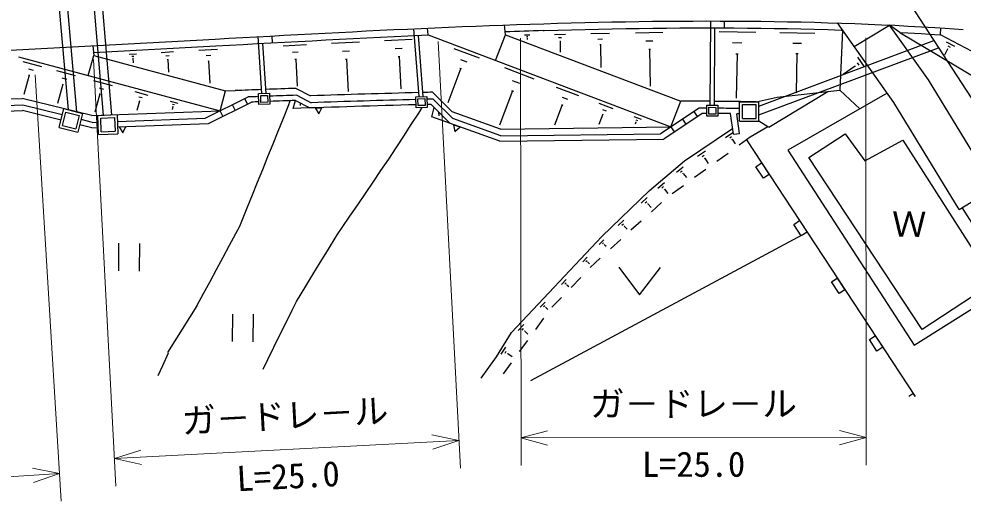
# Model space of a CAD drawing. Units: millimetres, scale not verified. Extents: x 40000 to 680000, y 20000 to 380000.
# Drawn here: x 144988 to 213462, y 263409 to 298832 of the extents above; entities that cross this region are included whole.
import ezdxf
from ezdxf.enums import TextEntityAlignment as Align

# ---------------------------------------------------------------- set-up
doc = ezdxf.new("R2010")
doc.units = ezdxf.units.MM
doc.header["$LTSCALE"] = 1000
doc.layers.add('M-BGD', color=7, linetype='Continuous', lineweight=25)
doc.layers.add('M-STR-HTXT', color=7, linetype='Continuous', lineweight=13)
doc.styles.add('@ＭＳ ゴシック', font='')
doc.styles.add('ＭＳ ゴシック', font='')
doc.styles.get('@ＭＳ ゴシック').set_extended_font_data('@MS Gothic')
doc.styles.get('ＭＳ ゴシック').set_extended_font_data('MS Gothic')

msp = doc.modelspace()

# ---------------------------------------------------------------- linework, layer by layer
at = {"layer": 'M-BGD'}
for p, q in [((146768, 312651), (148555, 292243)), ((147364, 312722), (149170, 292088)), ((149316, 312780), (151112, 291846)), ((149912, 312851), (151712, 291868)), ((208279, 301997), (216989, 288537)), ((195127, 292568), (195158, 298679)), ((196155, 298178), (196158, 298677)), ((174013, 293194), (173623, 298117)), ((174662, 297664), (174623, 298163)), ((180265, 297681), (180215, 298389)), ((195427, 292565), (195455, 298179)), ((195760, 297924), (198424, 297879)), ((208432, 292765), (204351, 298534)), ((204714, 298022), (204514, 293671)), ((205565, 296818), (208134, 298382)), ((210941, 294413), (208134, 298382)), ((208885, 297844), (208134, 298382)), ((208255, 298295), (208225, 298253)), ((211814, 297675), (211846, 298174)), ((212169, 298153), (213462, 298063)), ((124375, 295462), (159220, 297371)), ((162613, 293417), (162351, 297542)), ((163381, 297098), (163350, 297597)), ((171495, 297258), (173506, 297361)), ((174313, 293204), (173963, 297633)), ((174662, 297664), (192275, 290993)), ((179556, 295810), (180265, 297681)), ((180265, 297681), (192983, 292863)), ((181648, 297667), (182030, 297675)), ((181793, 297556), (181889, 297557)), ((181831, 297442), (181855, 297442)), ((181843, 297442), (181846, 297330)), ((183818, 297709), (184635, 297725)), ((184129, 297470), (184334, 297474)), ((184211, 297226), (184262, 297227)), ((184236, 297227), (184252, 296419)), ((186467, 297761), (187816, 297787)), ((186981, 297366), (187318, 297373)), ((189701, 297824), (191698, 297862)), ((190461, 297239), (190961, 297249)), ((198652, 292506), (211347, 297257)), ((200171, 297850), (202699, 297807)), ((208885, 297844), (211674, 296185)), ((223850, 291333), (211814, 297675)), ((150351, 296885), (150414, 296178)), ((150395, 296387), (159264, 296873)), ((158027, 296555), (159383, 296629)), ((162913, 293426), (162682, 297060)), ((164164, 296885), (165854, 296971)), ((167669, 297064), (169680, 297166)), ((168454, 296499), (168956, 296524)), ((172280, 296693), (172782, 296719)), ((176533, 296688), (178361, 295996)), ((187115, 296964), (187199, 296966)), ((187157, 296965), (187189, 295306)), ((190660, 296643), (190785, 296646)), ((190723, 296645), (190775, 293948)), ((196746, 297108), (197412, 297097)), ((198652, 291865), (211680, 296741)), ((201106, 297075), (201739, 297065)), ((212337, 296643), (212106, 296205)), ((212223, 297176), (212840, 296851)), ((212317, 296654), (212356, 296633)), ((212357, 296869), (212511, 296788)), ((144970, 296090), (159583, 292156)), ((150024, 294730), (150414, 296178)), ((150414, 296178), (159973, 293605)), ((152981, 296278), (153507, 296307)), ((153187, 296131), (153318, 296139)), ((153245, 295976), (153278, 295978)), ((153261, 295977), (153279, 295653)), ((155298, 296405), (156205, 296455)), ((155653, 296152), (155880, 296164)), ((155753, 295884), (155810, 295887)), ((155781, 295886), (155832, 294965)), ((158558, 296176), (158897, 296194)), ((164823, 296410), (165246, 296432)), ((165008, 295911), (165113, 295917)), ((165061, 295914), (165160, 293960)), ((168673, 295905), (168799, 295911)), ((168736, 295908), (168855, 293570)), ((172499, 296100), (172625, 296106)), ((172562, 296103), (172681, 293765)), ((177011, 295880), (177468, 295707)), ((196982, 296305), (197149, 296302)), ((197065, 296303), (197011, 293079)), ((201331, 296313), (201489, 296310)), ((201410, 296312), (201362, 293473)), ((205797, 296058), (206298, 295349)), ((211674, 296185), (219114, 291696)), ((145274, 295749), (146636, 295383)), ((145675, 295203), (146016, 295111)), ((158707, 295776), (158792, 295781)), ((158750, 295778), (158839, 294156)), ((177031, 295245), (176084, 292744)), ((176974, 295267), (177088, 295224)), ((180202, 295299), (182327, 294494)), ((205622, 295403), (204763, 294795)), ((205606, 295425), (205638, 295381)), ((205772, 295642), (205897, 295465)), ((145735, 294749), (145356, 293338)), ((145693, 294760), (145778, 294737)), ((147705, 295095), (149067, 294728)), ((148106, 294549), (148447, 294457)), ((148166, 294094), (147787, 292684)), ((148124, 294106), (148209, 294083)), ((150410, 294367), (151741, 294008)), ((150802, 293833), (151134, 293743)), ((165090, 293788), (166142, 293250)), ((180757, 294359), (181289, 294158)), ((183955, 293877), (185571, 293265)), ((215726, 286554), (210941, 294413)), ((150860, 293389), (150504, 292063)), ((150819, 293400), (150902, 293378)), ((153403, 293561), (154347, 293307)), ((153681, 293182), (153917, 293119)), ((158501, 291617), (161607, 293165)), ((159583, 292156), (159973, 293605)), ((159973, 293605), (160676, 293629)), ((162372, 293409), (163171, 293434)), ((162397, 292609), (162372, 293409)), ((162526, 293264), (163026, 293280)), ((162542, 292764), (162526, 293264)), ((163026, 293280), (163042, 292780)), ((163171, 293434), (163197, 292635)), ((165134, 293290), (166186, 292752)), ((173775, 293187), (174574, 293212)), ((173800, 292387), (173775, 293187)), ((174574, 293212), (174600, 292413)), ((174991, 293509), (176410, 292099)), ((180781, 293621), (179838, 291131)), ((180715, 293646), (180848, 293596)), ((184377, 293162), (184781, 293009)), ((198452, 292811), (199977, 293158)), ((199365, 290966), (203646, 293573)), ((199977, 293158), (204514, 293671)), ((207954, 293441), (200752, 289309)), ((205971, 292303), (204514, 293671)), ((140965, 292901), (145237, 293065)), ((145281, 292567), (141259, 292413)), ((150281, 291816), (145237, 293065)), ((148136, 291860), (145281, 292567)), ((153723, 292867), (153536, 292174)), ((153693, 292875), (153752, 292859)), ((155964, 292871), (156513, 292724)), ((156150, 292468), (156096, 292268)), ((156126, 292651), (156263, 292614)), ((156133, 292473), (156167, 292464)), ((158744, 291246), (161850, 292794)), ((160675, 292208), (160478, 292602)), ((161570, 292654), (161373, 293048)), ((163197, 292635), (162397, 292609)), ((163042, 292780), (162542, 292764)), ((164178, 291618), (164552, 292545)), ((164552, 292545), (164656, 292894)), ((164878, 292328), (165048, 292908)), ((165048, 292908), (166099, 292370)), ((165375, 292741), (165392, 292544)), ((166466, 292368), (166966, 292385)), ((166730, 291943), (166966, 292385)), ((174600, 292413), (173800, 292387)), ((173929, 293042), (174429, 293058)), ((173945, 292542), (173929, 293042)), ((174445, 292558), (173945, 292542)), ((173982, 292003), (174238, 292401)), ((174429, 293058), (174445, 292558)), ((174878, 292627), (176239, 291274)), ((174946, 291737), (175094, 292412)), ((175031, 293010), (176447, 291603)), ((184395, 292601), (183836, 291123)), ((184345, 292620), (184446, 292582)), ((187049, 292705), (188058, 292323)), ((192275, 290993), (192983, 292863)), ((194877, 291770), (194884, 292570)), ((194884, 292570), (195684, 292563)), ((195028, 291919), (195033, 292419)), ((195033, 292419), (195533, 292414)), ((195533, 292414), (195528, 291914)), ((195684, 292563), (195677, 291763)), ((197252, 292811), (198652, 292811)), ((197252, 291411), (197252, 292811)), ((197452, 291611), (197452, 292611)), ((197452, 292611), (198452, 292611)), ((198452, 291611), (198452, 292611)), ((198652, 291411), (198652, 292811)), ((213164, 284994), (208432, 292765)), ((141277, 292034), (145240, 292185)), ((148043, 291491), (145240, 292185)), ((147910, 290961), (148251, 292319)), ((148153, 291106), (148396, 292076)), ((148251, 292319), (149609, 291978)), ((148396, 292076), (149366, 291833)), ((149366, 291833), (149123, 290863)), ((149609, 291978), (149268, 290620)), ((150281, 291816), (159583, 292156)), ((150722, 291832), (152121, 291883)), ((150773, 290433), (150722, 291832)), ((152121, 291883), (152172, 290483)), ((159780, 291762), (159583, 292156)), ((166466, 292368), (166730, 291943)), ((173440, 291163), (173982, 292003)), ((179871, 289971), (174946, 291737)), ((175455, 291810), (175435, 292073)), ((179902, 290842), (176410, 292099)), ((187324, 291909), (187041, 291162)), ((187293, 291920), (187356, 291897)), ((187313, 292259), (187565, 292163)), ((189595, 291740), (190104, 291548)), ((194317, 292358), (191525, 290492)), ((194539, 291976), (191754, 290115)), ((193938, 292104), (194182, 291738)), ((195677, 291763), (194877, 291770)), ((195528, 291914), (195028, 291919)), ((196800, 290458), (196605, 291957)), ((197236, 290515), (197049, 291952)), ((148153, 291106), (149123, 290863)), ((150284, 290937), (149402, 291155)), ((150325, 291318), (149495, 291523)), ((150325, 291318), (150740, 291333)), ((150929, 291639), (151929, 291675)), ((150966, 290640), (150929, 291639)), ((151929, 291675), (151965, 290676)), ((152139, 291384), (158501, 291617)), ((152153, 291005), (158744, 291246)), ((152253, 290995), (152753, 291015)), ((152521, 290572), (152753, 291015)), ((163802, 290691), (164178, 291618)), ((172898, 290323), (173440, 291163)), ((179937, 290351), (176447, 291603)), ((176516, 291154), (176611, 290663)), ((176516, 291154), (176989, 290991)), ((189734, 291339), (189679, 291194)), ((189718, 291345), (189750, 291333)), ((189728, 291515), (189855, 291467)), ((193106, 291548), (193350, 291182)), ((197252, 291411), (198652, 291411)), ((197452, 291611), (198452, 291611)), ((199306, 291003), (198652, 291411)), ((147910, 290961), (149268, 290620)), ((150284, 290937), (150754, 290954)), ((150773, 290433), (152172, 290483)), ((150966, 290640), (151965, 290676)), ((152253, 290995), (152521, 290572)), ((163427, 289765), (163802, 290691)), ((176611, 290663), (176989, 290991)), ((179902, 290842), (192275, 290993)), ((179937, 290351), (191525, 290492)), ((192275, 290993), (192519, 290627)), ((196224, 290234), (196761, 290598)), ((196800, 290458), (197236, 290515)), ((199306, 291003), (198031, 290253)), ((199365, 290966), (199306, 291003)), ((163051, 288837), (163427, 289765)), ((172356, 289482), (172898, 290323)), ((179871, 289971), (191754, 290115)), ((196535, 290209), (196669, 290300)), ((196695, 290082), (196728, 290105)), ((196711, 290094), (196935, 289765)), ((198031, 290253), (197221, 289665)), ((197752, 290050), (209974, 271435)), ((171815, 288642), (172356, 289482)), ((194212, 288867), (194781, 289254)), ((196413, 289077), (195604, 288489)), ((162677, 287910), (163051, 288837)), ((171243, 287820), (171805, 288648)), ((194542, 288841), (194684, 288938)), ((194711, 288707), (194746, 288731)), ((194729, 288719), (194982, 288345)), ((162301, 286983), (162677, 287910)), ((170681, 286994), (171243, 287820)), ((192668, 287704), (193155, 288109)), ((192972, 287710), (193094, 287811)), ((193139, 287602), (193170, 287627)), ((193154, 287614), (193403, 287316)), ((194795, 287900), (193986, 287313)), ((161927, 286056), (162301, 286983)), ((170118, 286167), (170681, 286994)), ((191315, 286555), (191802, 286960)), ((191619, 286561), (191741, 286662)), ((191787, 286453), (191817, 286478)), ((191802, 286466), (192050, 286167)), ((193178, 286724), (192369, 286137)), ((213164, 284994), (215726, 286554)), ((161552, 285130), (161927, 286056)), ((169556, 285341), (170118, 286167)), ((190120, 285457), (190554, 285877)), ((190409, 285484), (190517, 285589)), ((161010, 283790), (161552, 285130)), ((168993, 284514), (169556, 285341)), ((190575, 285393), (190602, 285420)), ((190589, 285406), (190836, 285150)), ((191598, 285502), (190856, 284831)), ((168430, 283687), (168993, 284514)), ((188450, 283846), (188857, 284239)), ((160272, 282421), (161008, 283786)), ((160747, 283301), (161010, 283790)), ((168067, 283154), (168430, 283687)), ((188720, 283871), (188822, 283969)), ((188876, 283786), (188902, 283810)), ((188889, 283798), (189099, 283581)), ((190114, 284161), (189372, 283491)), ((167359, 281998), (168067, 283154)), ((182124, 272607), (202147, 283355)), ((187080, 282468), (187406, 282813)), ((188630, 282820), (187888, 282150)), ((152228, 280550), (152248, 282550)), ((153728, 280535), (153748, 282535)), ((159798, 281540), (160272, 282421)), ((187306, 282500), (187387, 282586)), ((187440, 282434), (187460, 282456)), ((187450, 282445), (187567, 282335)), ((159324, 280660), (159798, 281540)), ((166837, 281146), (167359, 281998)), ((185882, 281195), (186207, 281541)), ((166314, 280293), (166837, 281146)), ((186108, 281227), (186189, 281313)), ((186242, 281162), (186262, 281183)), ((186252, 281173), (186369, 281063)), ((188505, 280815), (189985, 278801)), ((189985, 278801), (191505, 280785)), ((158850, 279780), (159324, 280660)), ((165791, 279441), (166314, 280293)), ((185732, 280066), (185036, 279348)), ((158375, 278899), (158850, 279780)), ((165111, 278333), (165791, 279441)), ((184346, 279564), (184684, 279923)), ((184580, 279597), (184664, 279687)), ((184719, 279529), (184741, 279551)), ((184730, 279540), (184866, 279413)), ((157900, 278019), (158375, 278899)), ((157376, 277168), (157907, 278015)), ((164801, 277705), (165111, 278333)), ((182796, 277919), (183147, 278291)), ((183040, 277953), (183127, 278046)), ((184340, 278629), (183645, 277910)), ((160480, 275419), (160500, 277419)), ((161980, 275404), (162000, 277404)), ((164359, 276809), (164801, 277705)), ((183184, 277883), (183206, 277906)), ((183195, 277894), (183350, 277749)), ((156844, 276322), (157376, 277168)), ((163917, 275911), (164359, 276809)), ((181191, 276213), (181610, 276659)), ((183041, 277115), (182453, 276306)), ((156312, 275474), (156844, 276322)), ((181482, 276254), (181586, 276366)), ((181655, 276170), (181681, 276198)), ((181668, 276184), (181899, 275966)), ((155780, 274627), (156312, 275474)), ((163474, 275015), (163917, 275911)), ((181865, 275498), (181276, 274689)), ((155423, 273687), (155829, 274602)), ((163032, 274118), (163474, 275015)), ((179967, 274497), (180306, 275006)), ((180247, 274587), (180332, 274714)), ((162691, 273425), (163032, 274118)), ((180432, 274533), (180453, 274564)), ((180442, 274549), (180749, 274344)), ((155097, 272949), (155423, 273687)), ((180688, 273880), (180101, 273071))]:
    msp.add_line(p, q, dxfattribs=at)
for points in [[(159220, 297371), (160219, 297426), (161217, 297481), (162215, 297535), (163213, 297589), (164210, 297643), (165206, 297696), (166202, 297749), (167198, 297801), (168193, 297852), (169187, 297903), (170181, 297953), (171175, 298002), (172168, 298050), (173161, 298096), (174153, 298142), (175144, 298186), (176136, 298229), (177126, 298270), (178116, 298310), (179106, 298348), (180095, 298385), (181084, 298420), (182072, 298453), (183059, 298484), (184046, 298513), (185033, 298540), (186019, 298565), (187004, 298588), (187989, 298608), (188973, 298626), (189957, 298642), (190940, 298655), (191922, 298665), (192904, 298673), (193885, 298678), (194866, 298679), (195845, 298678), (196824, 298674), (197803, 298667), (198781, 298657), (199758, 298644), (200734, 298627), (201709, 298607), (202684, 298583), (203658, 298556), (204631, 298525), (205603, 298490), (206575, 298452), (207545, 298410), (208515, 298364), (209483, 298313), (210451, 298259), (211418, 298201), (212169, 298153)], [(183004, 297982), (183092, 297985), (184078, 298014), (185063, 298041), (186048, 298066), (187032, 298089), (188016, 298109), (188999, 298127), (189981, 298142), (190963, 298155), (191944, 298166), (192924, 298173), (193904, 298178), (194883, 298180), (195861, 298179), (196839, 298175), (197816, 298168), (198792, 298157), (199767, 298144), (199885, 298142)], [(199885, 298141), (200724, 298127), (201698, 298107), (202671, 298083), (203643, 298056), (204614, 298025), (204714, 298022)], [(159264, 296873), (160263, 296928), (161261, 296983), (162259, 297037), (163256, 297091), (164253, 297145), (165249, 297198), (166245, 297251), (167240, 297303), (168235, 297354), (169229, 297405), (170223, 297455), (171216, 297503), (172209, 297551), (173201, 297598), (174192, 297643), (174662, 297664)], [(208885, 297844), (209457, 297814), (210422, 297760), (211387, 297702), (211814, 297675)], [(178511, 272759), (179615, 274324), (180716, 276073), (187255, 283042), (190726, 286390), (193266, 288527), (196744, 290889)], [(200752, 289309), (209921, 275167), (216945, 279576), (213404, 285140)], [(187146, 281479), (186774, 281143), (186427, 280785)], [(209515, 271455), (209827, 271660), (209974, 271435)]]:
    msp.add_lwpolyline(points, dxfattribs=at)
for points in [[(202285, 288784), (204906, 290496), (206345, 288534), (209083, 290031), (215678, 279701), (210504, 276291)], [(198981, 287267), (198431, 288103), (198850, 288378), (199398, 287542)], [(201725, 283088), (201176, 283924), (201594, 284198), (202143, 283362)], [(204470, 278908), (203920, 279744), (204338, 280019), (204887, 279183)], [(207213, 274728), (206665, 275565), (207082, 275839), (207632, 275003)]]:
    msp.add_lwpolyline(points, close=True, dxfattribs=at)
for centre, radius, start, end in [((201336, -290783), 589051, 91.7835, 92.05145), ((203380, -829414), 1123855, 91.95244, 92.06447), ((203380, -829414), 1123855, 92.07977, 92.17764), ((203302, -826790), 1120731, 92.09265, 92.13209), ((203302, -826790), 1120731, 91.95166, 92.05175), ((203290, -826383), 1120249, 91.49874, 91.90032), ((203290, -826383), 1120249, 91.44752, 91.48338), ((203238, -824598), 1118158, 92.09355, 92.12128), ((203238, -824598), 1118158, 91.95729, 92.05256), ((203148, -821558), 1114544, 91.50922, 91.96775), ((203208, -823602), 1116968, 91.50965, 91.89943), ((203208, -823602), 1116968, 91.44554, 91.46861), ((203148, -821558), 1114544, 91.45347, 91.4681), ((191846, -112182), 405047, 89.53567, 89.8392), ((191846, -112182), 405047, 89.06558, 89.49323), ((191844, -111919), 404284, 89.56944, 89.64951), ((191842, -111682), 403668, 89.569, 89.61722), ((191842, -111682), 403668, 89.32403, 89.45545), ((191844, -111919), 404284, 89.23363, 89.45606), ((191842, -111682), 403668, 89.23217, 89.26095)]:
    msp.add_arc(centre, radius, start, end, dxfattribs=at)
at = {"layer": 'M-STR-HTXT'}
for p, q in [((175382, 297195), (177006, 266238)), ((181374, 297430), (181402, 266430)), ((206400, 297459), (206427, 266452)), ((150404, 295887), (152028, 264928)), ((146176, 294784), (148057, 263841)), ((176901, 268235), (174945, 268651)), ((183331, 268949), (181400, 268430)), ((206426, 268452), (181400, 268430)), ((181400, 268430), (183332, 267914)), ((206426, 268452), (204493, 268968)), ((204494, 267932), (206426, 268452)), ((151923, 266925), (176901, 268235)), ((174999, 267617), (176901, 268235)), ((153825, 267543), (151923, 266925)), ((151923, 266925), (153879, 266509)), ((108009, 263409), (147936, 265837)), ((147936, 265837), (145976, 266237)), ((146039, 265203), (147936, 265837))]:
    msp.add_line(p, q, dxfattribs=at)

# ---------------------------------------------------------------- texts
at = {"layer": 'M-BGD', "style": 'ＭＳ ゴシック'}
msp.add_text('Ｗ', height=1833, rotation=359.531, dxfattribs=at).set_placement((208289, 282484), align=Align.BOTTOM_LEFT)
at = {"layer": 'M-STR-HTXT', "style": 'ＭＳ ゴシック'}
for rotation, p in [(0.05, (193912, 269441)), (3.003, (164360, 268579))]:
    msp.add_text('ガ－ドレ－ル', height=1833, rotation=rotation, dxfattribs=at).set_placement(p, align=Align.BOTTOM_CENTER)
at = {"layer": 'M-STR-HTXT', "style": '@ＭＳ ゴシック'}
for rotation, p in [(0.05, (193914, 267441)), (3.003, (164465, 266581))]:
    msp.add_text('L=25.0', height=1833, rotation=rotation, dxfattribs=at).set_placement(p, align=Align.TOP_CENTER)

doc.saveas('drawing.dxf')
